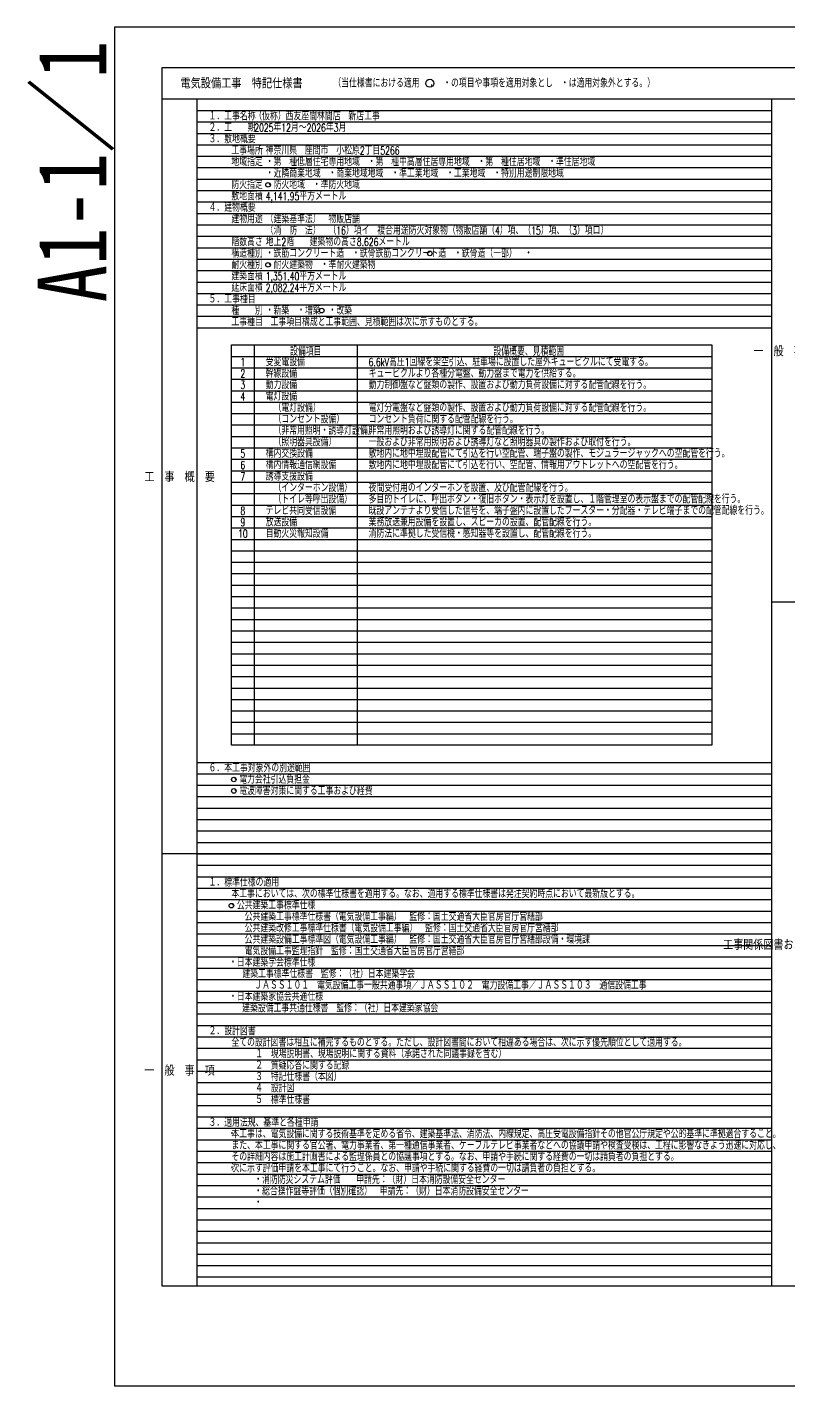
# Model space of a CAD drawing. Header units: millimetres. Extents: x -38 to 841, y 0 to 594.
# Drawn here: x -38 to 295, y 0 to 594 of the extents above; entities that cross this region are included whole.
import ezdxf
from ezdxf.enums import TextEntityAlignment as Align

# ---------------------------------------------------------------- set-up
doc = ezdxf.new("R2010")
doc.units = ezdxf.units.MM
doc.header["$LTSCALE"] = 0.2
doc.layers.get('Defpoints').update_dxf_attribs({"color": 5})
doc.layers.add('1_文字', color=3, linetype='Continuous')
doc.layers.add('1_罫線', color=6, linetype='Continuous')
doc.styles.get("Standard").update_dxf_attribs({"font": 'simplex.shx', "width": 0.8, "bigfont": 'extfont2.shx'})
doc.styles.add('standard V', font='simplex.shx', dxfattribs={"width": 0.8, "height": 3, "bigfont": 'bigfont.shx'})
doc.styles.add('Ti', font='MS Gothic.ttf', dxfattribs={"width": 0.8})
doc.styles.add('記号', font='simplex.shx', dxfattribs={"width": 0.8, "height": 3, "bigfont": 'extfont.shx'})

msp = doc.modelspace()

# ---------------------------------------------------------------- linework, layer by layer
at = {"layer": '1_文字', "color": 1, "linetype": 'Continuous'}
for centre, radius in [((137.9, 569.47), 1.75), ((67.19, 525.08), 1), ((137.9, 495.08), 1), ((67.19, 490.08), 1), ((90.67, 470.08), 1), ((52.2, 265.08), 1), ((52.2, 260.08), 1), ((51.16, 209.94), 1)]:
    msp.add_circle(centre, radius, dxfattribs=at)
at = {"layer": '1_罫線', "linetype": 'Continuous'}
for p, q in [((820.17, 562.58), (20.83, 562.58)), ((553.72, 342.58), (287.13, 342.58)), ((287.28, 232.58), (20.83, 232.58))]:
    msp.add_line(p, q, dxfattribs=at)
at = {"layer": '1_罫線', "color": 2, "linetype": 'Continuous'}
for p, q in [((36.16, 43.61), (36.16, 562.58)), ((51.16, 450.08), (261.16, 450.08))]:
    msp.add_line(p, q, dxfattribs=at)
at = {"layer": '1_罫線', "color": 9, "linetype": 'Continuous'}
for p, q in [((36.16, 557.58), (287.28, 557.58)), ((36.16, 552.58), (287.28, 552.58)), ((36.16, 547.58), (287.28, 547.58)), ((36.16, 542.58), (287.28, 542.58)), ((36.16, 537.58), (287.28, 537.58)), ((36.16, 532.58), (287.28, 532.58)), ((36.16, 527.58), (287.28, 527.58)), ((36.16, 522.58), (287.28, 522.58)), ((36.16, 517.58), (287.28, 517.58)), ((36.16, 512.58), (287.28, 512.58)), ((36.16, 507.58), (287.28, 507.58)), ((36.16, 502.58), (287.28, 502.58)), ((36.16, 497.58), (287.28, 497.58)), ((36.16, 492.58), (287.28, 492.58)), ((36.16, 487.58), (287.28, 487.58)), ((36.16, 482.58), (287.28, 482.58)), ((36.16, 477.58), (287.28, 477.58)), ((36.16, 472.58), (287.28, 472.58)), ((36.16, 467.58), (287.28, 467.58)), ((36.16, 462.58), (287.28, 462.58)), ((51.16, 445.08), (261.16, 445.08)), ((51.16, 440.08), (261.16, 440.08)), ((51.16, 435.08), (261.16, 435.08)), ((51.16, 430.08), (261.16, 430.08)), ((51.16, 425.08), (261.16, 425.08)), ((51.16, 420.08), (261.16, 420.08)), ((51.16, 415.08), (261.16, 415.08)), ((51.16, 410.08), (261.16, 410.08)), ((51.16, 405.08), (261.16, 405.08)), ((51.16, 400.08), (261.16, 400.08)), ((51.16, 395.08), (261.16, 395.08)), ((51.16, 390.08), (261.16, 390.08)), ((51.16, 385.08), (261.16, 385.08)), ((51.16, 380.08), (261.16, 380.08)), ((51.16, 375.08), (261.16, 375.08)), ((51.16, 370.08), (261.16, 370.08)), ((51.16, 365.08), (261.16, 365.08)), ((51.16, 360.08), (261.16, 360.08)), ((51.16, 355.08), (261.16, 355.08)), ((51.16, 350.08), (261.16, 350.08)), ((51.16, 345.08), (261.16, 345.08)), ((51.16, 340.08), (261.16, 340.08)), ((51.16, 335.08), (261.16, 335.08)), ((51.16, 330.08), (261.16, 330.08)), ((51.16, 325.08), (261.16, 325.08)), ((51.16, 320.08), (261.16, 320.08)), ((51.16, 315.08), (261.16, 315.08)), ((51.16, 310.08), (261.16, 310.08)), ((51.16, 305.08), (261.16, 305.08)), ((51.16, 300.08), (261.16, 300.08)), ((51.16, 295.08), (261.16, 295.08)), ((51.16, 290.08), (261.16, 290.08)), ((51.16, 285.08), (261.16, 285.08)), ((36.16, 272.58), (287.28, 272.58)), ((36.16, 267.58), (287.28, 267.58)), ((36.16, 262.58), (287.28, 262.58)), ((36.16, 257.58), (287.28, 257.58)), ((36.16, 252.58), (287.28, 252.58)), ((36.16, 247.58), (287.28, 247.58)), ((36.16, 242.58), (287.28, 242.58)), ((36.16, 237.58), (287.28, 237.58)), ((36.16, 232.58), (287.28, 232.58)), ((36.16, 227.58), (287.28, 227.58)), ((36.16, 222.58), (287.28, 222.58)), ((36.16, 217.58), (287.28, 217.58)), ((36.16, 212.58), (287.28, 212.58)), ((36.16, 207.58), (287.28, 207.58)), ((36.16, 202.58), (287.28, 202.58)), ((36.16, 197.58), (287.28, 197.58)), ((36.16, 192.58), (287.28, 192.58)), ((36.16, 187.58), (287.28, 187.58)), ((36.16, 182.58), (287.28, 182.58)), ((36.16, 177.58), (287.28, 177.58)), ((36.16, 172.58), (287.28, 172.58)), ((36.16, 167.58), (287.28, 167.58)), ((36.16, 162.58), (287.28, 162.58)), ((36.16, 157.58), (287.28, 157.58)), ((36.16, 152.58), (287.28, 152.58)), ((36.16, 147.58), (287.28, 147.58)), ((36.16, 142.58), (287.28, 142.58)), ((36.16, 137.58), (287.28, 137.58)), ((36.16, 132.58), (287.28, 132.58)), ((36.16, 127.58), (287.28, 127.58)), ((36.16, 122.58), (287.28, 122.58)), ((36.16, 117.58), (287.28, 117.58)), ((36.16, 112.58), (287.28, 112.58)), ((36.16, 107.58), (287.28, 107.58)), ((36.16, 102.58), (287.28, 102.58)), ((36.16, 97.58), (287.28, 97.58)), ((36.16, 92.58), (287.28, 92.58)), ((36.16, 87.58), (287.28, 87.58)), ((36.16, 82.58), (287.28, 82.58)), ((36.16, 77.58), (287.28, 77.58)), ((36.16, 72.58), (287.28, 72.58)), ((36.16, 67.58), (287.28, 67.58)), ((36.16, 62.58), (287.28, 62.58)), ((36.16, 57.58), (287.28, 57.58)), ((36.16, 52.58), (287.28, 52.58)), ((36.16, 47.58), (287.28, 47.58))]:
    msp.add_line(p, q, dxfattribs=at)
at = {"layer": '1_罫線', "color": 3, "linetype": 'Continuous'}
for p, q in [((61.16, 455.08), (61.16, 280.08)), ((106.16, 455.08), (106.16, 280.08))]:
    msp.add_line(p, q, dxfattribs=at)
at = {"layer": '1_罫線', "linetype": 'Continuous'}
msp.add_lwpolyline([(20.83, 576.37), (820.17, 576.37), (820.17, 43.61), (20.83, 43.61)], close=True, dxfattribs=at)
msp.add_lwpolyline([(287.28, 562.58), (287.28, 43.61)], dxfattribs=at)
at = {"layer": '1_罫線', "color": 2, "linetype": 'Continuous'}
msp.add_lwpolyline([(51.16, 455.08), (261.16, 455.08), (261.16, 280.08), (51.16, 280.08)], close=True, dxfattribs=at)
at = {"layer": 'Defpoints'}
msp.add_lwpolyline([(0, 0), (841, 0), (841, 594), (0, 594)], close=True, dxfattribs=at)
at = {"layer": 'Defpoints', "linetype": 'Continuous', "lineweight": 0}
msp.add_lwpolyline([(0, 0), (841, 0), (841, 594), (0, 594)], close=True, dxfattribs=at)

# ---------------------------------------------------------------- texts
at = {"layer": '1_文字', "color": 4, "linetype": 'Continuous', "width": 0.9}
msp.add_text('電気設備工事\u3000特記仕様書\u3000', height=4.5, dxfattribs=at).set_placement((28.86, 569.47), align=Align.MIDDLE_LEFT)
at = {"layer": '1_文字', "linetype": 'Continuous', "width": 0.7}
for s, p in [('（当仕様書における適用\u3000：\u3000・の項目や事項を適用対象とし\u3000・は適用対象外とする。）', (95.73, 569.47)), ('１．工事名称', (41.16, 555.08)), ('（仮称）西友座間林間店\u3000新店工事', (61.16, 555.08)), ('３．敷地概要', (41.16, 545.08)), ('２．工\u3000\u3000期', (41.16, 550.08)), ('2025年12月～2026年3月', (61.16, 550.08)), ('工事場所', (51.16, 540.08)), ('神奈川県\u3000座間市\u3000小松原2丁目5266', (66.16, 540.08)), ('地域指定', (51.16, 535.08)), ('・第\u3000種低層住宅専用地域\u3000・第\u3000種中高層住居専用地域\u3000・第\u3000種住居地域\u3000・準住居地域', (66.16, 535.08)), ('・近隣商業地域\u3000・商業地域地域\u3000・準工業地域\u3000・工業地域\u3000・特別用途制限地域', (66.16, 530.08)), ('防火指定', (51.16, 525.08)), ('・防火地域\u3000・準防火地域', (66.16, 525.08)), ('４．建物概要', (41.16, 515.08)), ('敷地面積', (51.16, 520.08)), ('建物用途', (51.16, 510.08)), ('（建築基準法）\u3000物販店舗', (66.16, 510.08)), ('（消\u3000防\u3000法）\u3000（16）項イ\u3000複合用途防火対象物（物販店舗（4）項、（15）項、（3）項ロ）', (66.16, 505.08)), ('階数高さ', (51.16, 500.08)), ('地上2階\u3000\u3000建築物の高さ8.626メートル', (66.16, 500.08)), ('構造種別', (51.16, 495.08)), ('・鉄筋コンクリート造\u3000・鉄骨鉄筋コンクリート造\u3000・鉄骨造（一部）\u3000・', (66.16, 495.08)), ('建築面積', (51.16, 485.08)), ('耐火種別', (51.16, 490.08)), ('・耐火建築物\u3000・準耐火建築物', (66.16, 490.08)), ('延床面積', (51.16, 480.08)), ('５．工事種目', (41.16, 475.08)), ('種\u3000\u3000別', (51.16, 470.08)), ('・新築\u3000・増築\u3000・改築', (66.16, 470.08)), ('工事種目\u3000工事項目構成と工事範囲、見積範囲は次に示すものとする。', (51.16, 465.08)), ('受変電設備', (66.16, 447.58)), ('6.6kV高圧1回線を架空引込、駐車場に設置した屋外キュービクルにて受電する。', (111.16, 447.58)), ('幹線設備', (66.16, 442.58)), ('動力設備', (66.16, 437.58)), ('動力制御盤など盤類の製作、設置および動力負荷設備に対する配管配線を行う。', (111.16, 437.58)), ('キュービクルより各種分電盤、動力盤まで電力を供給する。', (111.16, 442.58)), ('電灯設備', (66.16, 432.58)), ('\u3000（電灯設備）', (66.16, 427.58)), ('電灯分電盤など盤類の製作、設置および動力負荷設備に対する配管配線を行う。', (111.16, 427.58)), ('\u3000（コンセント設備）', (66.16, 422.58)), ('コンセント負荷に関する配管配線を行う。', (111.16, 422.58)), ('\u3000（非常用照明・誘導灯設備）', (66.16, 417.58)), ('非常用照明および誘導灯に関する配管配線を行う。', (111.16, 417.58)), ('\u3000（照明器具設備）', (66.16, 412.58)), ('一般および非常用照明および誘導灯など照明器具の製作および取付を行う。', (111.16, 412.58)), ('構内交換設備', (66.16, 407.58)), ('構内情報通信網設備', (66.16, 402.58)), ('敷地内に地中埋設配管にて引込を行い空配管、端子盤の製作、モジュラージャックへの空配管を行う。', (111.16, 407.58)), ('敷地内に地中埋設配管にて引込を行い、空配管、情報用アウトレットへの空配管を行う。', (111.16, 402.58)), ('誘導支援設備', (66.16, 397.58)), ('\u3000（インターホン設備）', (66.16, 392.58)), ('夜間受付用のインターホンを設置、及び配管配線を行う。', (111.16, 392.58)), ('\u3000（トイレ等呼出設備）', (66.16, 387.58)), ('多目的トイレに、呼出ボタン・復旧ボタン・表示灯を設置し、１階管理室の表示盤までの配管配線を行う。', (111.16, 387.58)), ('テレビ共同受信設備', (66.16, 382.58)), ('既設アンテナより受信した信号を、端子盤内に設置したブースター・分配器・テレビ端子までの配管配線を行う。', (111.16, 382.58)), ('放送設備', (66.16, 377.58)), ('自動火災報知設備', (66.16, 372.58)), ('業務放送兼用設備を設置し、スピーカの設置、配管配線を行う。', (111.16, 377.58)), ('消防法に準拠した受信機・感知器等を設置し、配管配線を行う。', (111.16, 372.58)), ('６．本工事対象外の別途範囲', (41.16, 270.08)), ('・電力会社引込負担金', (51.16, 265.08)), ('・', (51.16, 265.08)), ('・電波障害対策に関する工事および経費', (51.16, 260.08)), ('１．標準仕様の適用', (41.16, 220.08)), ('本工事においては、次の標準仕様書を適用する。なお、適用する標準仕様書は発注契約時点において最新版とする。', (51.16, 215.08)), ('・公共建築工事標準仕様', (50.11, 210.08)), ('\u3000\u3000公共建築工事標準仕様書（電気設備工事編）\u3000監修：国土交通省大臣官房官庁営繕部', (50.11, 205.08)), ('\u3000\u3000公共建築改修工事標準仕様書（電気設備工事編）\u3000監修：国土交通省大臣官房官庁営繕部', (50.11, 200.08)), ('\u3000\u3000公共建築設備工事標準図（電気設備工事編）\u3000監修：国土交通省大臣官房官庁営繕部設備・環境課', (50.11, 195.08)), ('\u3000\u3000電気設備工事監理指針\u3000監修：国土交通省大臣官房官庁営繕部', (50.11, 190.08)), ('・日本建築学会標準仕様', (50.11, 185.08)), ('建築工事標準仕様書\u3000監修：（社）日本建築学会', (55.95, 180.08)), ('ＪＡＳＳ１０１\u3000電気設備工事一般共通事項／ＪＡＳＳ１０２\u3000電力設備工事／ＪＡＳＳ１０３\u3000通信設備工事', (61.16, 175.08)), ('・日本建築家協会共通仕様', (50.11, 170.08)), ('建築設備工事共通仕様書\u3000監修：（社）日本建築家協会', (55.86, 165.08)), ('２．設計図書', (41.16, 155.08)), ('全ての設計図書は相互に補完するものとする。ただし、設計図書間において相違ある場合は、次に示す優先順位として適用する。', (51.16, 150.08)), ('\u3000１\u3000現場説明書、現場説明に関する資料（承諾された同議事録を含む）', (58.12, 145.08)), ('\u3000３\u3000特記仕様書（本図）', (58.12, 135.08)), ('\u3000２\u3000質疑応答に関する記録', (58.12, 140.08)), ('\u3000４\u3000設計図', (58.12, 130.08)), ('\u3000５\u3000標準仕様書', (58.12, 125.08)), ('３．適用法規、基準と各種申請', (41.16, 115.08)), ('\u3000\u3000 ・', (41.16, 110.08)), ('本工事は、電気設備に関する技術基準を定める省令、建築基準法、消防法、内線規定、高圧受電設備指針その他官公庁規定や公的基準に準拠適合すること。', (51.16, 110.08)), ('また、本工事に関する官公署、電力事業者、第一種通信事業者、ケーブルテレビ事業者などへの協議申請や検査受検は、工程に影響なきよう迅速に対応し、', (51.16, 105.08)), ('その詳細内容は施工計画書による監理係員との協議事項とする。なお、申請や手続に関する経費の一切は請負者の負担とする。', (51.16, 100.08)), ('\u3000\u3000 ・', (41.16, 95.08)), ('次に示す評価申請を本工事にて行うこと。なお、申請や手続に関する経費の一切は請負者の負担とする。', (51.16, 95.08)), ('・消防防災システム評価\u3000\u3000申請先：（財）日本消防設備安全センター', (61.16, 90.08)), ('・総合操作盤等評価（個別確認）\u3000申請先：（財）日本消防設備安全センター', (61.16, 85.08)), ('・', (61.16, 80.08))]:
    msp.add_text(s, height=3.5, dxfattribs=at).set_placement(p, align=Align.MIDDLE_LEFT)
at = {"layer": '1_文字', "linetype": 'Continuous', "style": '記号', "width": 0.7}
for s, p in [('4,141.95平方メートル', (66.16, 520.08)), ('1,351.40平方メートル', (66.16, 485.08)), ('2,082.24平方メートル', (66.16, 480.08))]:
    msp.add_text(s, height=3.5, dxfattribs=at).set_placement(p, align=Align.MIDDLE_LEFT)
at = {"layer": '1_文字', "linetype": 'Continuous', "width": 0.7}
for s, p in [('設備項目', (83.66, 452.58)), ('設備概要、見積範囲', (181.16, 452.58)), ('1', (56.16, 447.58)), ('2', (56.16, 442.58)), ('3', (56.16, 437.58)), ('4', (56.16, 432.58)), ('5', (56.16, 407.58)), ('6', (56.16, 402.58)), ('7', (56.16, 397.58)), ('8', (56.16, 382.58)), ('10', (56.16, 372.58)), ('9', (56.16, 377.58))]:
    msp.add_text(s, height=3.5, dxfattribs=at).set_placement(p, align=Align.MIDDLE)
at = {"layer": '1_文字', "linetype": 'Continuous', "style": 'standard V'}
for s, p in [('一\u3000般\u3000事\u3000項', (294.79, 452.58)), ('工\u3000事\u3000概\u3000要', (28.49, 397.58)), ('工事関係図書および現場管理', (294.73, 193.09)), ('一\u3000般\u3000事\u3000項', (28.49, 138.09))]:
    msp.add_text(s, height=4, dxfattribs=at).set_placement(p, align=Align.MIDDLE)
at = {"layer": 'Defpoints', "style": 'Ti', "width": 0.8}
msp.add_text('A1-1／1', height=30, rotation=90, dxfattribs=at).set_placement((-18.51, 588.07), align=Align.MIDDLE_RIGHT)

doc.saveas('drawing.dxf')
